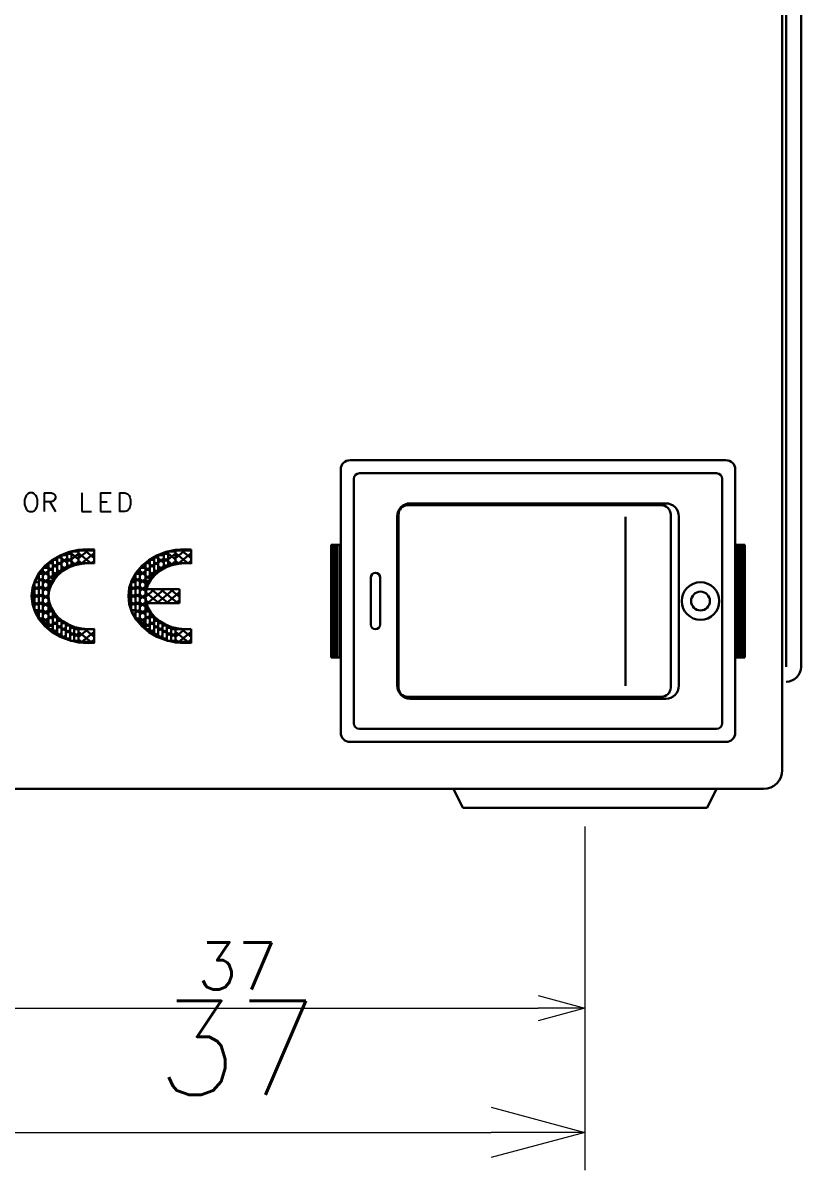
# Model space of a CAD drawing. Header units: inches. Extents: x 15 to 427, y 4 to 223.
# Drawn here: x 55.7 to 97.2, y 12.9 to 74 of the extents above; entities that cross this region are included whole.
import ezdxf

# ---------------------------------------------------------------- set-up
doc = ezdxf.new("R2010")
doc.units = ezdxf.units.IN
doc.header["$MEASUREMENT"] = 0
doc.layers.get('0').update_dxf_attribs({"lineweight": 30})
doc.layers.get('Defpoints').update_dxf_attribs({"lineweight": 9})
for name, color, linetype, lineweight in [('2KD_寸法１', 7, 'Continuous', 15), ('2KD_寸法１ @ 1', 7, 'Continuous', 15), ('2KD_寸法１ @ 2', 7, 'Continuous', 15)]:
    doc.layers.add(name, color=color, linetype=linetype, lineweight=lineweight)
doc.styles.get("Standard").update_dxf_attribs({"font": 'txt', "bigfont": 'extfont2.shx'})
doc.dimstyles.new('KD-STD', dxfattribs={"dimscale": 0, "dimtxt": 2.5, "dimasz": 2.5, "dimexe": 1, "dimexo": 1, "dimgap": 1, "dimtad": 1, "dimdsep": 46, "dimtxsty": 'Standard', "dimblk": 'OPEN30', "dimcen": 0, "dimadec": 0, "dimazin": 0, "dimtfac": 1, "dimtmove": 0, "dimatfit": 3, "dimldrblk": 'OPEN30', "dimfxl": 1, "dimtolj": 1, "dimtzin": 0, "dimlwd": 15, "dimlwe": 15, "dimarcsym": 0})

# ---------------------------------------------------------------- blocks, each defined once
blk = doc.blocks.new('_Open30')
at = {"lineweight": -2}
for p, q in [((-1, 0.268), (0, 0)), ((0, 0), (-1, -0.268)), ((0, 0), (-1, 0))]:
    blk.add_line(p, q, dxfattribs=at)
blk = doc.blocks.new('*D108')
at = {"layer": '2KD_寸法１', "color": 0, "lineweight": 15}
for p, q in [((48.66, 31.22), (48.66, 20.549)), ((85.66, 31.22), (85.66, 20.549)), ((51.16, 21.549), (83.16, 21.549))]:
    blk.add_line(p, q, dxfattribs=at)
at = {"layer": 'Defpoints', "color": 0}
for p in [(48.66, 32.22), (85.66, 32.22), (85.66, 21.549)]:
    blk.add_point(p, dxfattribs=at)
at = {"layer": '2KD_寸法１', "color": 0, "lineweight": 15, "xscale": 2.5, "yscale": 2.5, "zscale": 2.5, "rotation": 180}
blk.add_blockref('_Open30', (48.66, 21.549), dxfattribs=at)
at = {"layer": '2KD_寸法１', "color": 0, "lineweight": 15, "xscale": 2.5, "yscale": 2.5, "zscale": 2.5}
blk.add_blockref('_Open30', (85.66, 21.549), dxfattribs=at)
at = {"layer": '2KD_寸法１', "color": 0, "insert": (67.16, 23.799), "char_height": 2.5, "attachment_point": 5}
blk.add_mtext('\\A1;37', dxfattribs=at)
blk = doc.blocks.new('*D109')
at = {"layer": '2KD_寸法１', "color": 0, "lineweight": 15}
for p, q in [((48.66, 30.22), (48.66, 12.931)), ((85.66, 30.22), (85.66, 12.931)), ((53.66, 14.931), (80.66, 14.931))]:
    blk.add_line(p, q, dxfattribs=at)
at = {"layer": 'Defpoints', "color": 0}
for p in [(48.66, 32.22), (85.66, 32.22), (85.66, 14.931)]:
    blk.add_point(p, dxfattribs=at)
at = {"layer": '2KD_寸法１', "color": 0, "lineweight": 15, "xscale": 5, "yscale": 5, "zscale": 5, "rotation": 180}
blk.add_blockref('_Open30', (48.66, 14.931), dxfattribs=at)
at = {"layer": '2KD_寸法１', "color": 0, "lineweight": 15, "xscale": 5, "yscale": 5, "zscale": 5}
blk.add_blockref('_Open30', (85.66, 14.931), dxfattribs=at)
at = {"layer": '2KD_寸法１', "color": 0, "insert": (67.16, 19.431), "char_height": 5, "attachment_point": 5}
blk.add_mtext('\\A1;37', dxfattribs=at)
blk = doc.blocks.new('A$C72D67822')
for p, q in [((29, -1), (29, -99)), ((29.2, -0.8), (29.2, -93.5)), ((30, -1), (30, -93.5)), ((5.5, -97), (5.5, -83)), ((6, -82.5), (26, -82.5)), ((26.5, -83), (26.5, -97)), ((6.2, -96.5), (6.2, -83.5)), ((6.5, -83.2), (25.5, -83.2)), ((25.8, -83.5), (25.8, -96.5)), ((9.2, -84.8), (22.8, -84.8)), ((8.574, -94.6), (8.574, -85.4)), ((9.074, -84.9), (22.563, -84.9)), ((23.063, -85.4), (23.063, -94.6)), ((8.5, -94.5), (8.5, -85.5)), ((20.653, -94.521), (20.653, -85.521)), ((23.5, -85.5), (23.5, -94.5)), ((-8.528, -87.301), (-8.452, -87.301)), ((-8.528, -87.326), (-8.528, -87.301)), ((-8.528, -87.301), (-8.528, -87.301)), ((-8.452, -87.276), (-8.225, -87.276)), ((-8.452, -87.301), (-8.452, -87.276)), ((-8.452, -87.276), (-8.452, -87.276)), ((-8.452, -87.301), (-8.452, -87.326)), ((-8.452, -87.301), (-8.452, -87.301)), ((-8.452, -87.301), (-7.619, -87.301)), ((-8.452, -87.989), (-8.452, -87.301)), ((-8.452, -87.301), (-8.452, -87.301)), ((-7.947, -87.301), (-8.452, -87.718)), ((-8.225, -87.301), (-8.452, -87.301)), ((-8.225, -87.264), (-7.619, -87.264)), ((-8.225, -87.301), (-8.225, -87.264)), ((-8.225, -87.264), (-8.225, -87.264)), ((-8.225, -87.276), (-8.225, -87.301)), ((-8.225, -87.276), (-8.225, -87.276)), ((-7.619, -87.301), (-8.225, -87.301)), ((-8.149, -87.251), (-7.619, -87.251)), ((-8.149, -87.264), (-8.149, -87.251)), ((-8.149, -87.251), (-8.149, -87.251)), ((-7.619, -87.264), (-8.149, -87.264)), ((-8.124, -87.251), (-8.109, -87.264)), ((-8.124, -87.264), (-8.079, -87.301)), ((-8.124, -87.301), (-7.619, -87.718)), ((-7.72, -87.264), (-7.765, -87.301)), ((-7.644, -87.251), (-7.659, -87.264)), ((-7.619, -87.251), (-7.619, -88.001)), ((-7.619, -87.251), (-7.619, -87.264)), ((-7.619, -87.251), (-7.619, -87.251)), ((-7.619, -87.264), (-7.619, -87.301)), ((-7.619, -87.264), (-7.619, -87.264)), ((-7.619, -87.301), (-7.619, -87.989)), ((-7.619, -87.301), (-7.619, -87.301)), ((-3.376, -87.301), (-3.3, -87.301)), ((-3.376, -87.364), (-3.376, -87.301)), ((-3.376, -87.301), (-3.376, -87.301)), ((-3.3, -87.301), (-2.466, -87.301)), ((-3.3, -87.989), (-3.3, -87.301)), ((-3.3, -87.301), (-3.3, -87.301)), ((-2.795, -87.301), (-3.3, -87.718)), ((-3.3, -87.301), (-3.3, -87.364)), ((-3.3, -87.301), (-3.3, -87.301)), ((-2.972, -87.301), (-2.466, -87.718)), ((-2.466, -87.264), (-2.466, -88.014)), ((-2.466, -87.301), (-2.466, -87.989)), ((-2.466, -87.301), (-2.466, -87.301)), ((5, -87), (5.5, -87)), ((5, -93), (5, -87)), ((5.036, -93), (5.036, -87)), ((5.082, -87), (5.082, -93)), ((5.146, -93), (5.146, -87)), ((5.23, -87), (5.23, -93)), ((5.335, -93), (5.335, -87)), ((5.462, -87), (5.462, -93)), ((26.5, -87), (27, -87)), ((26.538, -93), (26.538, -87)), ((26.665, -87), (26.665, -93)), ((26.77, -93), (26.77, -87)), ((26.854, -87), (26.854, -93)), ((26.918, -93), (26.918, -87)), ((26.964, -87), (26.964, -93)), ((27, -87), (27, -93)), ((-9.968, -87.926), (-9.816, -87.926)), ((-9.968, -87.989), (-9.968, -87.926)), ((-9.968, -87.926), (-9.968, -87.926)), ((-9.892, -87.864), (-9.816, -87.864)), ((-9.892, -87.926), (-9.892, -87.864)), ((-9.892, -87.864), (-9.892, -87.864)), ((-9.816, -87.926), (-9.892, -87.926)), ((-9.816, -87.801), (-9.589, -87.801)), ((-9.816, -88.614), (-9.816, -87.801)), ((-9.816, -87.801), (-9.816, -87.801)), ((-9.816, -87.864), (-9.816, -87.926)), ((-9.816, -87.864), (-9.816, -87.864)), ((-9.816, -87.926), (-9.816, -87.989)), ((-9.816, -87.926), (-9.816, -87.926)), ((-9.74, -87.739), (-9.589, -87.739)), ((-9.74, -87.801), (-9.74, -87.739)), ((-9.74, -87.739), (-9.74, -87.739)), ((-9.589, -87.801), (-9.74, -87.801)), ((-9.589, -87.676), (-9.362, -87.676)), ((-9.589, -88.426), (-9.589, -87.676)), ((-9.589, -87.676), (-9.589, -87.676)), ((-9.589, -87.739), (-9.589, -87.801)), ((-9.589, -87.739), (-9.589, -87.739)), ((-9.589, -87.801), (-9.589, -88.614)), ((-9.589, -87.801), (-9.589, -87.801)), ((-9.589, -87.905), (-9.362, -88.093)), ((-9.362, -87.905), (-9.589, -88.093)), ((-9.513, -87.614), (-9.362, -87.614)), ((-9.513, -87.676), (-9.513, -87.614)), ((-9.513, -87.614), (-9.513, -87.614)), ((-9.362, -87.676), (-9.513, -87.676)), ((-9.362, -87.551), (-9.058, -87.551)), ((-9.362, -88.239), (-9.362, -87.551)), ((-9.362, -87.551), (-9.362, -87.551)), ((-9.362, -87.614), (-9.362, -87.676)), ((-9.362, -87.614), (-9.362, -87.614)), ((-9.362, -87.676), (-9.362, -88.426)), ((-9.362, -87.676), (-9.362, -87.676)), ((-9.362, -87.718), (-9.058, -87.968)), ((-9.058, -87.718), (-9.362, -87.968)), ((-9.21, -87.489), (-9.058, -87.489)), ((-9.21, -87.551), (-9.21, -87.489)), ((-9.21, -87.489), (-9.21, -87.489)), ((-9.058, -87.551), (-9.21, -87.551)), ((-9.058, -87.489), (-8.831, -87.489)), ((-9.058, -88.114), (-9.058, -87.489)), ((-9.058, -87.489), (-9.058, -87.489)), ((-9.058, -87.489), (-9.058, -87.551)), ((-9.058, -87.489), (-9.058, -87.489)), ((-9.058, -87.551), (-9.058, -88.239)), ((-9.058, -87.551), (-9.058, -87.551)), ((-9.058, -87.718), (-8.831, -87.905)), ((-8.831, -87.718), (-9.058, -87.905)), ((-8.983, -87.426), (-8.831, -87.426)), ((-8.983, -87.489), (-8.983, -87.426)), ((-8.983, -87.426), (-8.983, -87.426)), ((-8.831, -87.489), (-8.983, -87.489)), ((-8.831, -87.364), (-8.452, -87.364)), ((-8.831, -88.051), (-8.831, -87.364)), ((-8.831, -87.364), (-8.831, -87.364)), ((-8.831, -87.426), (-8.831, -87.489)), ((-8.831, -87.426), (-8.831, -87.426)), ((-8.831, -87.468), (-8.452, -87.78)), ((-8.452, -87.468), (-8.831, -87.78)), ((-8.831, -87.489), (-8.831, -88.114)), ((-8.831, -87.489), (-8.831, -87.489)), ((-8.831, -87.884), (-8.629, -88.051)), ((-8.755, -87.339), (-8.68, -87.339)), ((-8.755, -87.364), (-8.755, -87.339)), ((-8.755, -87.339), (-8.755, -87.339)), ((-8.68, -87.364), (-8.755, -87.364)), ((-8.68, -87.326), (-8.452, -87.326)), ((-8.68, -87.364), (-8.68, -87.326)), ((-8.68, -87.326), (-8.68, -87.326)), ((-8.68, -87.339), (-8.68, -87.364)), ((-8.68, -87.339), (-8.68, -87.339)), ((-8.452, -87.364), (-8.68, -87.364)), ((-8.452, -87.884), (-8.654, -88.051)), ((-8.452, -87.326), (-8.528, -87.326)), ((-8.452, -87.326), (-8.452, -87.364)), ((-8.452, -87.326), (-8.452, -87.326)), ((-8.452, -87.364), (-8.452, -88.051)), ((-8.452, -87.364), (-8.452, -87.364)), ((-8.452, -87.447), (-7.796, -87.989)), ((-8.452, -87.864), (-8.301, -87.989)), ((-7.619, -87.447), (-8.276, -87.989)), ((-7.619, -87.864), (-7.77, -87.989)), ((-4.815, -87.926), (-4.664, -87.926)), ((-4.815, -87.989), (-4.815, -87.926)), ((-4.815, -87.926), (-4.815, -87.926)), ((-4.74, -87.864), (-4.664, -87.864)), ((-4.74, -87.926), (-4.74, -87.864)), ((-4.74, -87.864), (-4.74, -87.864)), ((-4.664, -87.926), (-4.74, -87.926)), ((-4.664, -87.801), (-4.437, -87.801)), ((-4.664, -88.614), (-4.664, -87.801)), ((-4.664, -87.801), (-4.664, -87.801)), ((-4.664, -87.864), (-4.664, -87.926)), ((-4.664, -87.864), (-4.664, -87.864)), ((-4.664, -87.926), (-4.664, -87.989)), ((-4.664, -87.926), (-4.664, -87.926)), ((-4.588, -87.739), (-4.437, -87.739)), ((-4.588, -87.801), (-4.588, -87.739)), ((-4.588, -87.739), (-4.588, -87.739)), ((-4.437, -87.801), (-4.588, -87.801)), ((-4.437, -87.676), (-4.209, -87.676)), ((-4.437, -88.426), (-4.437, -87.676)), ((-4.437, -87.676), (-4.437, -87.676)), ((-4.437, -87.739), (-4.437, -87.801)), ((-4.437, -87.739), (-4.437, -87.739)), ((-4.437, -87.801), (-4.437, -88.614)), ((-4.437, -87.801), (-4.437, -87.801)), ((-4.437, -87.905), (-4.209, -88.093)), ((-4.209, -87.905), (-4.437, -88.093)), ((-4.361, -87.614), (-4.209, -87.614)), ((-4.361, -87.676), (-4.361, -87.614)), ((-4.361, -87.614), (-4.361, -87.614)), ((-4.209, -87.676), (-4.361, -87.676)), ((-4.209, -87.551), (-3.906, -87.551)), ((-4.209, -88.239), (-4.209, -87.551)), ((-4.209, -87.551), (-4.209, -87.551)), ((-4.209, -87.614), (-4.209, -87.676)), ((-4.209, -87.614), (-4.209, -87.614)), ((-4.209, -87.676), (-4.209, -88.426)), ((-4.209, -87.676), (-4.209, -87.676)), ((-4.209, -87.718), (-3.906, -87.968)), ((-3.906, -87.718), (-4.209, -87.968)), ((-4.058, -87.489), (-3.906, -87.489)), ((-4.058, -87.551), (-4.058, -87.489)), ((-4.058, -87.489), (-4.058, -87.489)), ((-3.906, -87.551), (-4.058, -87.551)), ((-3.906, -87.489), (-3.906, -87.551)), ((-3.906, -87.489), (-3.906, -87.489)), ((-3.906, -87.489), (-3.679, -87.489)), ((-3.906, -88.114), (-3.906, -87.489)), ((-3.906, -87.489), (-3.906, -87.489)), ((-3.906, -87.551), (-3.906, -88.239)), ((-3.906, -87.551), (-3.906, -87.551)), ((-3.906, -87.718), (-3.679, -87.905)), ((-3.679, -87.718), (-3.906, -87.905)), ((-3.83, -87.426), (-3.679, -87.426)), ((-3.83, -87.489), (-3.83, -87.426)), ((-3.83, -87.426), (-3.83, -87.426)), ((-3.679, -87.489), (-3.83, -87.489)), ((-3.679, -87.364), (-3.3, -87.364)), ((-3.679, -88.051), (-3.679, -87.364)), ((-3.679, -87.364), (-3.679, -87.364)), ((-3.679, -87.426), (-3.679, -87.489)), ((-3.679, -87.426), (-3.679, -87.426)), ((-3.679, -87.468), (-3.3, -87.78)), ((-3.3, -87.468), (-3.679, -87.78)), ((-3.679, -87.489), (-3.679, -88.114)), ((-3.679, -87.489), (-3.679, -87.489)), ((-3.679, -87.884), (-3.477, -88.051)), ((-3.3, -87.884), (-3.502, -88.051)), ((-3.3, -87.364), (-3.376, -87.364)), ((-3.3, -87.364), (-3.3, -88.051)), ((-3.3, -87.364), (-3.3, -87.364)), ((-3.3, -87.447), (-2.643, -87.989)), ((-3.3, -87.864), (-3.148, -87.989)), ((-2.466, -87.447), (-3.123, -87.989)), ((-2.466, -87.864), (-2.618, -87.989)), ((-10.498, -88.426), (-10.347, -88.426)), ((-10.498, -88.551), (-10.498, -88.426)), ((-10.498, -88.426), (-10.498, -88.426)), ((-10.422, -88.364), (-10.347, -88.364)), ((-10.422, -88.426), (-10.422, -88.364)), ((-10.422, -88.364), (-10.422, -88.364)), ((-10.347, -88.426), (-10.422, -88.426)), ((-10.347, -88.226), (-10.044, -88.226)), ((-10.347, -91.176), (-10.347, -88.226)), ((-10.347, -88.226), (-10.347, -88.226)), ((-10.347, -88.364), (-10.347, -88.426)), ((-10.347, -88.364), (-10.347, -88.364)), ((-10.347, -88.393), (-10.044, -88.643)), ((-10.044, -88.393), (-10.347, -88.643)), ((-10.347, -88.426), (-10.347, -88.551)), ((-10.347, -88.426), (-10.347, -88.426)), ((-10.271, -88.176), (-10.044, -88.176)), ((-10.271, -88.239), (-10.271, -88.176)), ((-10.271, -88.176), (-10.271, -88.176)), ((-10.044, -88.239), (-10.271, -88.239)), ((-10.195, -88.114), (-10.044, -88.114)), ((-10.195, -88.176), (-10.195, -88.114)), ((-10.195, -88.114), (-10.195, -88.114)), ((-10.044, -88.176), (-10.195, -88.176)), ((-10.119, -88.051), (-10.044, -88.051)), ((-10.119, -88.114), (-10.119, -88.051)), ((-10.119, -88.051), (-10.119, -88.051)), ((-10.044, -88.114), (-10.119, -88.114)), ((-10.044, -87.989), (-9.816, -87.989)), ((-10.044, -88.926), (-10.044, -87.989)), ((-10.044, -87.989), (-10.044, -87.989)), ((-10.044, -88.051), (-10.044, -88.114)), ((-10.044, -88.051), (-10.044, -88.051)), ((-10.044, -88.114), (-10.044, -88.176)), ((-10.044, -88.114), (-10.044, -88.114)), ((-10.044, -88.176), (-10.044, -88.239)), ((-10.044, -88.176), (-10.044, -88.176)), ((-10.044, -88.218), (-9.816, -88.405)), ((-9.816, -88.218), (-10.044, -88.405)), ((-10.044, -88.226), (-10.044, -91.176)), ((-10.044, -88.226), (-10.044, -88.226)), ((-9.816, -87.989), (-9.968, -87.989)), ((-9.816, -87.989), (-9.816, -88.926)), ((-9.816, -87.989), (-9.816, -87.989)), ((-9.816, -88.03), (-9.589, -88.218)), ((-9.589, -88.03), (-9.816, -88.218)), ((-9.816, -88.447), (-9.614, -88.614)), ((-9.589, -88.447), (-9.791, -88.614)), ((-9.589, -88.322), (-9.463, -88.426)), ((-9.362, -88.426), (-9.589, -88.426)), ((-9.589, -88.426), (-9.437, -88.426)), ((-9.589, -88.489), (-9.589, -88.426)), ((-9.589, -88.426), (-9.589, -88.426)), ((-9.437, -88.489), (-9.589, -88.489)), ((-9.589, -88.489), (-9.513, -88.489)), ((-9.589, -88.551), (-9.589, -88.489)), ((-9.589, -88.489), (-9.589, -88.489)), ((-9.513, -88.489), (-9.513, -88.551)), ((-9.513, -88.489), (-9.513, -88.489)), ((-9.362, -88.322), (-9.488, -88.426)), ((-9.437, -88.426), (-9.437, -88.489)), ((-9.437, -88.426), (-9.437, -88.426)), ((-9.362, -88.134), (-9.235, -88.239)), ((-9.058, -88.239), (-9.362, -88.239)), ((-9.362, -88.239), (-9.134, -88.239)), ((-9.362, -88.301), (-9.362, -88.239)), ((-9.362, -88.239), (-9.362, -88.239)), ((-9.134, -88.301), (-9.362, -88.301)), ((-9.362, -88.301), (-9.286, -88.301)), ((-9.362, -88.364), (-9.362, -88.301)), ((-9.362, -88.301), (-9.362, -88.301)), ((-9.286, -88.364), (-9.362, -88.364)), ((-9.286, -88.301), (-9.286, -88.364)), ((-9.286, -88.301), (-9.286, -88.301)), ((-9.058, -88.134), (-9.185, -88.239)), ((-9.134, -88.239), (-9.134, -88.301)), ((-9.134, -88.239), (-9.134, -88.239)), ((-8.831, -88.114), (-9.058, -88.114)), ((-9.058, -88.114), (-8.907, -88.114)), ((-9.058, -88.176), (-9.058, -88.114)), ((-9.058, -88.114), (-9.058, -88.114)), ((-8.907, -88.176), (-9.058, -88.176)), ((-8.907, -88.114), (-8.907, -88.176)), ((-8.907, -88.114), (-8.907, -88.114)), ((-8.452, -88.051), (-8.831, -88.051)), ((-8.831, -88.051), (-8.755, -88.051)), ((-8.831, -88.114), (-8.831, -88.051)), ((-8.831, -88.051), (-8.831, -88.051)), ((-8.755, -88.114), (-8.831, -88.114)), ((-8.755, -88.051), (-8.755, -88.114)), ((-8.755, -88.051), (-8.755, -88.051)), ((-7.619, -87.989), (-8.452, -87.989)), ((-5.346, -88.426), (-5.194, -88.426)), ((-5.346, -88.551), (-5.346, -88.426)), ((-5.346, -88.426), (-5.346, -88.426)), ((-5.27, -88.364), (-5.194, -88.364)), ((-5.27, -88.426), (-5.27, -88.364)), ((-5.27, -88.364), (-5.27, -88.364)), ((-5.194, -88.426), (-5.27, -88.426)), ((-5.194, -88.226), (-4.891, -88.226)), ((-5.194, -91.176), (-5.194, -88.226)), ((-5.194, -88.226), (-5.194, -88.226)), ((-5.194, -88.364), (-5.194, -88.426)), ((-5.194, -88.364), (-5.194, -88.364)), ((-5.194, -88.393), (-4.891, -88.643)), ((-4.891, -88.393), (-5.194, -88.643)), ((-5.194, -88.426), (-5.194, -88.551)), ((-5.194, -88.426), (-5.194, -88.426)), ((-5.118, -88.176), (-4.891, -88.176)), ((-5.118, -88.239), (-5.118, -88.176)), ((-5.118, -88.176), (-5.118, -88.176)), ((-4.891, -88.239), (-5.118, -88.239)), ((-5.043, -88.114), (-4.891, -88.114)), ((-5.043, -88.176), (-5.043, -88.114)), ((-5.043, -88.114), (-5.043, -88.114)), ((-4.891, -88.176), (-5.043, -88.176)), ((-4.967, -88.051), (-4.891, -88.051)), ((-4.967, -88.114), (-4.967, -88.051)), ((-4.967, -88.051), (-4.967, -88.051)), ((-4.891, -88.114), (-4.967, -88.114)), ((-4.891, -87.989), (-4.664, -87.989)), ((-4.891, -88.926), (-4.891, -87.989)), ((-4.891, -87.989), (-4.891, -87.989)), ((-4.891, -88.051), (-4.891, -88.114)), ((-4.891, -88.051), (-4.891, -88.051)), ((-4.891, -88.114), (-4.891, -88.176)), ((-4.891, -88.114), (-4.891, -88.114)), ((-4.891, -88.176), (-4.891, -88.239)), ((-4.891, -88.176), (-4.891, -88.176)), ((-4.891, -88.218), (-4.664, -88.405)), ((-4.664, -88.218), (-4.891, -88.405)), ((-4.891, -88.226), (-4.891, -91.176)), ((-4.891, -88.226), (-4.891, -88.226)), ((-4.664, -87.989), (-4.815, -87.989)), ((-4.664, -87.989), (-4.664, -88.926)), ((-4.664, -87.989), (-4.664, -87.989)), ((-4.664, -88.03), (-4.437, -88.218)), ((-4.437, -88.03), (-4.664, -88.218)), ((-4.664, -88.447), (-4.462, -88.614)), ((-4.437, -88.447), (-4.639, -88.614)), ((-4.437, -88.322), (-4.31, -88.426)), ((-4.209, -88.426), (-4.437, -88.426)), ((-4.437, -88.426), (-4.285, -88.426)), ((-4.437, -88.489), (-4.437, -88.426)), ((-4.437, -88.426), (-4.437, -88.426)), ((-4.285, -88.489), (-4.437, -88.489)), ((-4.437, -88.489), (-4.361, -88.489)), ((-4.437, -88.551), (-4.437, -88.489)), ((-4.437, -88.489), (-4.437, -88.489)), ((-4.361, -88.489), (-4.361, -88.551)), ((-4.361, -88.489), (-4.361, -88.489)), ((-4.209, -88.322), (-4.335, -88.426)), ((-4.285, -88.426), (-4.285, -88.489)), ((-4.285, -88.426), (-4.285, -88.426)), ((-4.209, -88.134), (-4.083, -88.239)), ((-3.906, -88.239), (-4.209, -88.239)), ((-4.209, -88.239), (-3.982, -88.239)), ((-4.209, -88.301), (-4.209, -88.239)), ((-4.209, -88.239), (-4.209, -88.239)), ((-3.982, -88.301), (-4.209, -88.301)), ((-4.209, -88.301), (-4.058, -88.301)), ((-4.209, -88.364), (-4.209, -88.301)), ((-4.209, -88.301), (-4.209, -88.301)), ((-4.058, -88.364), (-4.209, -88.364)), ((-4.058, -88.301), (-4.058, -88.364)), ((-4.058, -88.301), (-4.058, -88.301)), ((-3.906, -88.134), (-4.032, -88.239)), ((-3.982, -88.239), (-3.982, -88.301)), ((-3.982, -88.239), (-3.982, -88.239)), ((-3.906, -88.114), (-3.755, -88.114)), ((-3.906, -88.176), (-3.906, -88.114)), ((-3.906, -88.114), (-3.906, -88.114)), ((-3.679, -88.114), (-3.906, -88.114)), ((-3.755, -88.176), (-3.906, -88.176)), ((-3.755, -88.114), (-3.755, -88.176)), ((-3.755, -88.114), (-3.755, -88.114)), ((-3.3, -88.051), (-3.679, -88.051)), ((-3.679, -88.051), (-3.603, -88.051)), ((-3.679, -88.114), (-3.679, -88.051)), ((-3.679, -88.051), (-3.679, -88.051)), ((-3.603, -88.114), (-3.679, -88.114)), ((-3.603, -88.051), (-3.603, -88.114)), ((-3.603, -88.051), (-3.603, -88.051)), ((-2.466, -87.989), (-3.3, -87.989)), ((-10.801, -88.989), (-10.574, -88.989)), ((-10.801, -90.489), (-10.801, -88.989)), ((-10.801, -88.989), (-10.801, -88.989)), ((-10.725, -88.801), (-10.574, -88.801)), ((-10.725, -88.989), (-10.725, -88.801)), ((-10.725, -88.801), (-10.725, -88.801)), ((-10.574, -88.989), (-10.725, -88.989)), ((-10.65, -88.676), (-10.574, -88.676)), ((-10.65, -88.801), (-10.65, -88.676)), ((-10.65, -88.676), (-10.65, -88.676)), ((-10.574, -88.801), (-10.65, -88.801)), ((-10.574, -88.551), (-10.347, -88.551)), ((-10.574, -90.926), (-10.574, -88.551)), ((-10.574, -88.551), (-10.574, -88.551)), ((-10.574, -88.676), (-10.574, -88.801)), ((-10.574, -88.676), (-10.574, -88.676)), ((-10.574, -88.78), (-10.347, -88.968)), ((-10.347, -88.78), (-10.574, -88.968)), ((-10.574, -88.801), (-10.574, -88.989)), ((-10.574, -88.801), (-10.574, -88.801)), ((-10.574, -88.989), (-10.574, -90.489)), ((-10.574, -88.989), (-10.574, -88.989)), ((-10.347, -88.551), (-10.498, -88.551)), ((-10.347, -88.551), (-10.347, -90.926)), ((-10.347, -88.551), (-10.347, -88.551)), ((-10.347, -88.809), (-10.044, -89.059)), ((-10.044, -88.809), (-10.347, -89.059)), ((-10.044, -88.634), (-9.816, -88.822)), ((-9.816, -88.634), (-10.044, -88.822)), ((-9.816, -88.926), (-10.044, -88.926)), ((-10.044, -88.926), (-9.892, -88.926)), ((-10.044, -89.051), (-10.044, -88.926)), ((-10.044, -88.926), (-10.044, -88.926)), ((-10.044, -89.051), (-9.968, -89.051)), ((-10.044, -89.239), (-10.044, -89.051)), ((-10.044, -89.051), (-10.044, -89.051)), ((-9.892, -89.051), (-10.044, -89.051)), ((-9.968, -89.051), (-9.968, -89.239)), ((-9.968, -89.051), (-9.968, -89.051)), ((-9.892, -88.926), (-9.892, -89.051)), ((-9.892, -88.926), (-9.892, -88.926)), ((-9.589, -88.614), (-9.816, -88.614)), ((-9.816, -88.614), (-9.665, -88.614)), ((-9.816, -88.739), (-9.816, -88.614)), ((-9.816, -88.614), (-9.816, -88.614)), ((-9.665, -88.739), (-9.816, -88.739)), ((-9.816, -88.739), (-9.74, -88.739)), ((-9.816, -88.801), (-9.816, -88.739)), ((-9.816, -88.739), (-9.816, -88.739)), ((-9.74, -88.801), (-9.816, -88.801)), ((-9.74, -88.739), (-9.74, -88.801)), ((-9.74, -88.739), (-9.74, -88.739)), ((-9.665, -88.614), (-9.665, -88.739)), ((-9.665, -88.614), (-9.665, -88.614)), ((-9.513, -88.551), (-9.589, -88.551)), ((-5.649, -88.989), (-5.422, -88.989)), ((-5.649, -90.489), (-5.649, -88.989)), ((-5.649, -88.989), (-5.649, -88.989)), ((-5.573, -88.864), (-5.422, -88.864)), ((-5.573, -88.989), (-5.573, -88.864)), ((-5.573, -88.864), (-5.573, -88.864)), ((-5.422, -88.989), (-5.573, -88.989)), ((-5.497, -88.676), (-5.422, -88.676)), ((-5.497, -88.864), (-5.497, -88.676)), ((-5.497, -88.676), (-5.497, -88.676)), ((-5.422, -88.864), (-5.497, -88.864)), ((-5.422, -88.551), (-5.194, -88.551)), ((-5.422, -90.926), (-5.422, -88.551)), ((-5.422, -88.551), (-5.422, -88.551)), ((-5.422, -88.676), (-5.422, -88.864)), ((-5.422, -88.676), (-5.422, -88.676)), ((-5.422, -88.78), (-5.194, -88.968)), ((-5.194, -88.78), (-5.422, -88.968)), ((-5.422, -88.864), (-5.422, -88.989)), ((-5.422, -88.864), (-5.422, -88.864)), ((-5.422, -88.989), (-5.422, -90.489)), ((-5.422, -88.989), (-5.422, -88.989)), ((-5.194, -88.551), (-5.346, -88.551)), ((-5.194, -88.551), (-5.194, -90.926)), ((-5.194, -88.551), (-5.194, -88.551)), ((-5.194, -88.809), (-4.891, -89.059)), ((-4.891, -88.809), (-5.194, -89.059)), ((-4.891, -88.634), (-4.664, -88.822)), ((-4.664, -88.634), (-4.891, -88.822)), ((-4.664, -88.926), (-4.891, -88.926)), ((-4.891, -88.926), (-4.74, -88.926)), ((-4.891, -89.051), (-4.891, -88.926)), ((-4.891, -88.926), (-4.891, -88.926)), ((-4.74, -89.051), (-4.891, -89.051)), ((-4.891, -89.051), (-4.815, -89.051)), ((-4.891, -89.239), (-4.891, -89.051)), ((-4.891, -89.051), (-4.891, -89.051)), ((-4.815, -89.051), (-4.815, -89.239)), ((-4.815, -89.051), (-4.815, -89.051)), ((-4.74, -88.926), (-4.74, -89.051)), ((-4.74, -88.926), (-4.74, -88.926)), ((-4.437, -88.614), (-4.664, -88.614)), ((-4.664, -88.614), (-4.512, -88.614)), ((-4.664, -88.739), (-4.664, -88.614)), ((-4.664, -88.614), (-4.664, -88.614)), ((-4.512, -88.739), (-4.664, -88.739)), ((-4.664, -88.739), (-4.588, -88.739)), ((-4.664, -88.801), (-4.664, -88.739)), ((-4.664, -88.739), (-4.664, -88.739)), ((-4.588, -88.801), (-4.664, -88.801)), ((-4.588, -88.739), (-4.588, -88.801)), ((-4.588, -88.739), (-4.588, -88.739)), ((-4.512, -88.614), (-4.512, -88.739)), ((-4.512, -88.614), (-4.512, -88.614)), ((-4.361, -88.551), (-4.437, -88.551)), ((7.1, -91.25), (7.1, -88.75)), ((7.6, -88.75), (7.6, -91.25)), ((-10.877, -89.239), (-10.801, -89.239)), ((-10.877, -90.239), (-10.877, -89.239)), ((-10.877, -89.239), (-10.877, -89.239)), ((-10.877, -89.593), (-10.801, -89.655)), ((-10.801, -89.593), (-10.877, -89.655)), ((-10.801, -89.218), (-10.574, -89.405)), ((-10.574, -89.218), (-10.801, -89.405)), ((-10.801, -89.239), (-10.801, -90.239)), ((-10.801, -89.239), (-10.801, -89.239)), ((-10.801, -89.634), (-10.574, -89.822)), ((-10.574, -89.634), (-10.801, -89.822)), ((-10.574, -89.197), (-10.347, -89.384)), ((-10.347, -89.197), (-10.574, -89.384)), ((-10.574, -89.614), (-10.347, -89.801)), ((-10.347, -89.614), (-10.574, -89.801)), ((-10.347, -89.226), (-10.044, -89.476)), ((-10.044, -89.226), (-10.347, -89.476)), ((-10.347, -89.643), (-10.044, -89.893)), ((-10.044, -89.643), (-10.347, -89.893)), ((-9.968, -89.239), (-10.044, -89.239)), ((-5.725, -89.239), (-5.649, -89.239)), ((-5.725, -90.239), (-5.725, -89.239)), ((-5.725, -89.239), (-5.725, -89.239)), ((-5.725, -89.593), (-5.649, -89.655)), ((-5.649, -89.593), (-5.725, -89.655)), ((-5.649, -89.218), (-5.422, -89.405)), ((-5.422, -89.218), (-5.649, -89.405)), ((-5.649, -89.239), (-5.649, -90.239)), ((-5.649, -89.239), (-5.649, -89.239)), ((-5.649, -89.634), (-5.422, -89.822)), ((-5.422, -89.634), (-5.649, -89.822)), ((-5.422, -89.197), (-5.194, -89.384)), ((-5.194, -89.197), (-5.422, -89.384)), ((-5.422, -89.614), (-5.194, -89.801)), ((-5.194, -89.614), (-5.422, -89.801)), ((-5.194, -89.226), (-4.891, -89.476)), ((-4.891, -89.226), (-5.194, -89.476)), ((-5.194, -89.643), (-4.891, -89.893)), ((-4.891, -89.643), (-5.194, -89.893)), ((-4.815, -89.239), (-4.891, -89.239)), ((-4.891, -89.364), (-3.073, -89.364)), ((-4.891, -90.114), (-4.891, -89.364)), ((-4.891, -89.364), (-4.891, -89.364)), ((-4.386, -89.364), (-4.891, -89.78)), ((-4.891, -89.53), (-4.184, -90.114)), ((-3.073, -89.364), (-4.815, -89.364)), ((-3.881, -89.364), (-4.79, -90.114)), ((-4.588, -89.364), (-3.679, -90.114)), ((-3.376, -89.364), (-4.285, -90.114)), ((-4.083, -89.364), (-3.174, -90.114)), ((-3.073, -89.53), (-3.78, -90.114)), ((-3.578, -89.364), (-3.073, -89.78)), ((-3.073, -89.364), (-3.073, -90.114)), ((-3.073, -89.364), (-3.073, -89.364)), ((-3.073, -89.364), (-3.073, -90.114)), ((-10.877, -90.009), (-10.801, -90.072)), ((-10.801, -90.009), (-10.877, -90.072)), ((-10.801, -90.239), (-10.877, -90.239)), ((-10.801, -90.051), (-10.574, -90.239)), ((-10.574, -90.051), (-10.801, -90.239)), ((-10.574, -90.03), (-10.347, -90.218)), ((-10.347, -90.03), (-10.574, -90.218)), ((-10.347, -90.059), (-10.044, -90.309)), ((-10.044, -90.059), (-10.347, -90.309)), ((-10.044, -90.176), (-9.968, -90.176)), ((-10.044, -90.426), (-10.044, -90.176)), ((-10.044, -90.176), (-10.044, -90.176)), ((-9.968, -90.176), (-9.968, -90.426)), ((-9.968, -90.176), (-9.968, -90.176)), ((-5.725, -90.009), (-5.649, -90.072)), ((-5.649, -90.009), (-5.725, -90.072)), ((-5.649, -90.239), (-5.725, -90.239)), ((-5.649, -90.051), (-5.422, -90.239)), ((-5.422, -90.051), (-5.649, -90.239)), ((-5.422, -90.03), (-5.194, -90.218)), ((-5.194, -90.03), (-5.422, -90.218)), ((-5.194, -90.059), (-4.891, -90.309)), ((-4.891, -90.059), (-5.194, -90.309)), ((-4.891, -89.947), (-4.689, -90.114)), ((-3.073, -90.114), (-4.891, -90.114)), ((-4.891, -90.239), (-4.815, -90.239)), ((-4.891, -90.426), (-4.891, -90.239)), ((-4.891, -90.239), (-4.891, -90.239)), ((-3.073, -90.114), (-4.815, -90.114)), ((-4.815, -90.239), (-4.815, -90.426)), ((-4.815, -90.239), (-4.815, -90.239)), ((-3.073, -89.947), (-3.275, -90.114)), ((-10.801, -90.468), (-10.776, -90.489)), ((-10.574, -90.489), (-10.801, -90.489)), ((-10.725, -90.489), (-10.574, -90.489)), ((-10.725, -90.614), (-10.725, -90.489)), ((-10.725, -90.489), (-10.725, -90.489)), ((-10.574, -90.614), (-10.725, -90.614)), ((-10.725, -90.614), (-10.65, -90.614)), ((-10.725, -90.676), (-10.725, -90.614)), ((-10.725, -90.614), (-10.725, -90.614)), ((-10.65, -90.676), (-10.725, -90.676)), ((-10.65, -90.614), (-10.574, -90.614)), ((-10.65, -90.801), (-10.65, -90.614)), ((-10.65, -90.614), (-10.65, -90.614)), ((-10.65, -90.614), (-10.65, -90.676)), ((-10.65, -90.614), (-10.65, -90.614)), ((-10.574, -90.801), (-10.65, -90.801)), ((-10.574, -90.468), (-10.599, -90.489)), ((-10.574, -90.447), (-10.347, -90.634)), ((-10.347, -90.447), (-10.574, -90.634)), ((-10.574, -90.489), (-10.574, -90.614)), ((-10.574, -90.489), (-10.574, -90.489)), ((-10.574, -90.614), (-10.574, -90.801)), ((-10.574, -90.614), (-10.574, -90.614)), ((-10.574, -90.864), (-10.498, -90.926)), ((-10.347, -90.926), (-10.574, -90.926)), ((-10.498, -90.926), (-10.347, -90.926)), ((-10.498, -91.051), (-10.498, -90.926)), ((-10.498, -90.926), (-10.498, -90.926)), ((-10.347, -90.864), (-10.422, -90.926)), ((-10.347, -90.476), (-10.044, -90.726)), ((-10.044, -90.476), (-10.347, -90.726)), ((-10.347, -90.893), (-10.044, -91.143)), ((-10.044, -90.893), (-10.347, -91.143)), ((-10.347, -90.926), (-10.347, -91.051)), ((-10.347, -90.926), (-10.347, -90.926)), ((-10.044, -90.426), (-9.892, -90.426)), ((-10.044, -90.551), (-10.044, -90.426)), ((-10.044, -90.426), (-10.044, -90.426)), ((-9.968, -90.426), (-10.044, -90.426)), ((-10.044, -90.551), (-9.816, -90.551)), ((-10.044, -91.489), (-10.044, -90.551)), ((-10.044, -90.551), (-10.044, -90.551)), ((-9.892, -90.551), (-10.044, -90.551)), ((-10.044, -90.78), (-9.816, -90.968)), ((-9.816, -90.78), (-10.044, -90.968)), ((-9.892, -90.426), (-9.892, -90.551)), ((-9.892, -90.426), (-9.892, -90.426)), ((-9.816, -90.551), (-9.816, -91.489)), ((-9.816, -90.551), (-9.816, -90.551)), ((-9.816, -90.676), (-9.74, -90.676)), ((-9.816, -90.739), (-9.816, -90.676)), ((-9.816, -90.676), (-9.816, -90.676)), ((-9.816, -90.739), (-9.665, -90.739)), ((-9.816, -90.864), (-9.816, -90.739)), ((-9.816, -90.739), (-9.816, -90.739)), ((-9.74, -90.739), (-9.816, -90.739)), ((-9.665, -90.864), (-9.816, -90.864)), ((-9.816, -90.864), (-9.589, -90.864)), ((-9.816, -91.676), (-9.816, -90.864)), ((-9.816, -90.864), (-9.816, -90.864)), ((-9.74, -90.676), (-9.74, -90.739)), ((-9.74, -90.676), (-9.74, -90.676)), ((-9.665, -90.739), (-9.665, -90.864)), ((-9.665, -90.739), (-9.665, -90.739)), ((-9.589, -90.864), (-9.589, -91.676)), ((-9.589, -90.864), (-9.589, -90.864)), ((-9.589, -90.926), (-9.513, -90.926)), ((-9.589, -90.989), (-9.589, -90.926)), ((-9.589, -90.926), (-9.589, -90.926)), ((-9.513, -90.926), (-9.513, -90.989)), ((-9.513, -90.926), (-9.513, -90.926)), ((-5.649, -90.468), (-5.624, -90.489)), ((-5.422, -90.489), (-5.649, -90.489)), ((-5.573, -90.489), (-5.422, -90.489)), ((-5.573, -90.676), (-5.573, -90.489)), ((-5.573, -90.489), (-5.573, -90.489)), ((-5.422, -90.676), (-5.573, -90.676)), ((-5.497, -90.676), (-5.422, -90.676)), ((-5.497, -90.801), (-5.497, -90.676)), ((-5.497, -90.676), (-5.497, -90.676)), ((-5.422, -90.801), (-5.497, -90.801)), ((-5.422, -90.468), (-5.447, -90.489)), ((-5.422, -90.447), (-5.194, -90.634)), ((-5.194, -90.447), (-5.422, -90.634)), ((-5.422, -90.489), (-5.422, -90.676)), ((-5.422, -90.489), (-5.422, -90.489)), ((-5.422, -90.676), (-5.422, -90.801)), ((-5.422, -90.676), (-5.422, -90.676)), ((-5.422, -90.864), (-5.346, -90.926)), ((-5.194, -90.926), (-5.422, -90.926)), ((-5.346, -90.926), (-5.194, -90.926)), ((-5.346, -91.051), (-5.346, -90.926)), ((-5.346, -90.926), (-5.346, -90.926)), ((-5.194, -90.864), (-5.27, -90.926)), ((-5.194, -90.476), (-4.891, -90.726)), ((-4.891, -90.476), (-5.194, -90.726)), ((-5.194, -90.893), (-4.891, -91.143)), ((-4.891, -90.893), (-5.194, -91.143)), ((-5.194, -90.926), (-5.194, -91.051)), ((-5.194, -90.926), (-5.194, -90.926)), ((-4.891, -90.426), (-4.74, -90.426)), ((-4.891, -90.551), (-4.891, -90.426)), ((-4.891, -90.426), (-4.891, -90.426)), ((-4.815, -90.426), (-4.891, -90.426)), ((-4.891, -90.551), (-4.664, -90.551)), ((-4.891, -91.489), (-4.891, -90.551)), ((-4.891, -90.551), (-4.891, -90.551)), ((-4.74, -90.551), (-4.891, -90.551)), ((-4.891, -90.78), (-4.664, -90.968)), ((-4.664, -90.78), (-4.891, -90.968)), ((-4.74, -90.426), (-4.74, -90.551)), ((-4.74, -90.426), (-4.74, -90.426)), ((-4.664, -90.551), (-4.664, -91.489)), ((-4.664, -90.551), (-4.664, -90.551)), ((-4.664, -90.676), (-4.588, -90.676)), ((-4.664, -90.739), (-4.664, -90.676)), ((-4.664, -90.676), (-4.664, -90.676)), ((-4.664, -90.739), (-4.512, -90.739)), ((-4.664, -90.864), (-4.664, -90.739)), ((-4.664, -90.739), (-4.664, -90.739)), ((-4.588, -90.739), (-4.664, -90.739)), ((-4.664, -90.864), (-4.437, -90.864)), ((-4.664, -91.676), (-4.664, -90.864)), ((-4.664, -90.864), (-4.664, -90.864)), ((-4.512, -90.864), (-4.664, -90.864)), ((-4.588, -90.676), (-4.588, -90.739)), ((-4.588, -90.676), (-4.588, -90.676)), ((-4.512, -90.739), (-4.512, -90.864)), ((-4.512, -90.739), (-4.512, -90.739)), ((-4.437, -90.864), (-4.437, -91.676)), ((-4.437, -90.864), (-4.437, -90.864)), ((-4.437, -90.926), (-4.361, -90.926)), ((-4.437, -90.989), (-4.437, -90.926)), ((-4.437, -90.926), (-4.437, -90.926)), ((-4.361, -90.926), (-4.361, -90.989)), ((-4.361, -90.926), (-4.361, -90.926)), ((-10.347, -91.051), (-10.498, -91.051)), ((-10.422, -91.051), (-10.347, -91.051)), ((-10.422, -91.114), (-10.422, -91.051)), ((-10.422, -91.051), (-10.422, -91.051)), ((-10.347, -91.114), (-10.422, -91.114)), ((-10.347, -91.051), (-10.347, -91.114)), ((-10.347, -91.051), (-10.347, -91.051)), ((-10.044, -91.176), (-10.347, -91.176)), ((-10.271, -91.176), (-10.044, -91.176)), ((-10.271, -91.301), (-10.271, -91.176)), ((-10.271, -91.176), (-10.271, -91.176)), ((-10.044, -91.301), (-10.271, -91.301)), ((-10.195, -91.301), (-10.044, -91.301)), ((-10.195, -91.364), (-10.195, -91.301)), ((-10.195, -91.301), (-10.195, -91.301)), ((-10.044, -91.364), (-10.195, -91.364)), ((-10.119, -91.364), (-10.044, -91.364)), ((-10.119, -91.426), (-10.119, -91.364)), ((-10.119, -91.364), (-10.119, -91.364)), ((-10.044, -91.426), (-10.119, -91.426)), ((-10.044, -91.176), (-10.044, -91.301)), ((-10.044, -91.176), (-10.044, -91.176)), ((-10.044, -91.197), (-9.816, -91.384)), ((-9.816, -91.197), (-10.044, -91.384)), ((-10.044, -91.301), (-10.044, -91.364)), ((-10.044, -91.301), (-10.044, -91.301)), ((-10.044, -91.364), (-10.044, -91.426)), ((-10.044, -91.364), (-10.044, -91.364)), ((-9.816, -91.489), (-10.044, -91.489)), ((-9.968, -91.489), (-9.816, -91.489)), ((-9.968, -91.551), (-9.968, -91.489)), ((-9.968, -91.489), (-9.968, -91.489)), ((-9.816, -91.551), (-9.968, -91.551)), ((-9.892, -91.551), (-9.816, -91.551)), ((-9.892, -91.614), (-9.892, -91.551)), ((-9.892, -91.551), (-9.892, -91.551)), ((-9.816, -91.093), (-9.589, -91.28)), ((-9.589, -91.093), (-9.816, -91.28)), ((-9.816, -91.489), (-9.816, -91.551)), ((-9.816, -91.489), (-9.816, -91.489)), ((-9.816, -91.509), (-9.614, -91.676)), ((-9.816, -91.551), (-9.816, -91.614)), ((-9.816, -91.551), (-9.816, -91.551)), ((-9.589, -91.509), (-9.791, -91.676)), ((-9.589, -90.989), (-9.437, -90.989)), ((-9.589, -91.051), (-9.589, -90.989)), ((-9.589, -90.989), (-9.589, -90.989)), ((-9.513, -90.989), (-9.589, -90.989)), ((-9.589, -91.051), (-9.362, -91.051)), ((-9.589, -91.801), (-9.589, -91.051)), ((-9.589, -91.051), (-9.589, -91.051)), ((-9.437, -91.051), (-9.589, -91.051)), ((-9.589, -91.28), (-9.362, -91.468)), ((-9.362, -91.28), (-9.589, -91.468)), ((-9.437, -90.989), (-9.437, -91.051)), ((-9.437, -90.989), (-9.437, -90.989)), ((-9.362, -91.051), (-9.362, -91.801)), ((-9.362, -91.051), (-9.362, -91.051)), ((-9.362, -91.114), (-9.286, -91.114)), ((-9.362, -91.176), (-9.362, -91.114)), ((-9.362, -91.114), (-9.362, -91.114)), ((-9.362, -91.176), (-9.134, -91.176)), ((-9.362, -91.926), (-9.362, -91.176)), ((-9.362, -91.176), (-9.362, -91.176)), ((-9.286, -91.176), (-9.362, -91.176)), ((-9.362, -91.405), (-9.134, -91.593)), ((-9.134, -91.405), (-9.362, -91.593)), ((-9.286, -91.114), (-9.286, -91.176)), ((-9.286, -91.114), (-9.286, -91.114)), ((-9.134, -91.176), (-9.134, -91.926)), ((-9.134, -91.176), (-9.134, -91.176)), ((-9.134, -91.239), (-9.058, -91.239)), ((-9.134, -91.301), (-9.134, -91.239)), ((-9.134, -91.239), (-9.134, -91.239)), ((-9.134, -91.301), (-8.907, -91.301)), ((-9.134, -91.989), (-9.134, -91.301)), ((-9.134, -91.301), (-9.134, -91.301)), ((-9.058, -91.301), (-9.134, -91.301)), ((-9.134, -91.53), (-8.907, -91.718)), ((-8.907, -91.53), (-9.134, -91.718)), ((-9.058, -91.239), (-9.058, -91.301)), ((-9.058, -91.239), (-9.058, -91.239)), ((-8.907, -91.301), (-8.907, -91.989)), ((-8.907, -91.301), (-8.907, -91.301)), ((-8.907, -91.364), (-8.755, -91.364)), ((-8.907, -91.426), (-8.907, -91.364)), ((-8.907, -91.364), (-8.907, -91.364)), ((-8.907, -91.426), (-8.68, -91.426)), ((-8.907, -92.114), (-8.907, -91.426)), ((-8.907, -91.426), (-8.907, -91.426)), ((-8.755, -91.426), (-8.907, -91.426)), ((-8.755, -91.364), (-8.755, -91.426)), ((-8.755, -91.364), (-8.755, -91.364)), ((-8.68, -91.426), (-8.68, -92.114)), ((-8.68, -91.426), (-8.68, -91.426)), ((-8.68, -91.426), (-8.452, -91.426)), ((-8.68, -91.489), (-8.68, -91.426)), ((-8.68, -91.426), (-8.68, -91.426)), ((-8.68, -91.489), (-8.452, -91.489)), ((-8.68, -92.114), (-8.68, -91.489)), ((-8.68, -91.489), (-8.68, -91.489)), ((-8.452, -91.489), (-8.68, -91.489)), ((-8.452, -91.426), (-8.452, -91.489)), ((-8.452, -91.426), (-8.452, -91.426)), ((-8.452, -91.489), (-8.452, -92.114)), ((-8.452, -91.489), (-8.452, -91.489)), ((-8.452, -91.489), (-7.619, -91.489)), ((-8.452, -92.176), (-8.452, -91.489)), ((-8.452, -91.489), (-8.452, -91.489)), ((-7.947, -91.489), (-8.452, -91.905)), ((-8.124, -91.489), (-7.619, -91.905)), ((-7.619, -91.476), (-7.619, -92.226)), ((-7.619, -91.489), (-7.619, -92.176)), ((-7.619, -91.489), (-7.619, -91.489)), ((-5.194, -91.051), (-5.346, -91.051)), ((-5.27, -91.051), (-5.194, -91.051)), ((-5.27, -91.114), (-5.27, -91.051)), ((-5.27, -91.051), (-5.27, -91.051)), ((-5.194, -91.114), (-5.27, -91.114)), ((-5.194, -91.051), (-5.194, -91.114)), ((-5.194, -91.051), (-5.194, -91.051)), ((-4.891, -91.176), (-5.194, -91.176)), ((-5.118, -91.176), (-4.891, -91.176)), ((-5.118, -91.301), (-5.118, -91.176)), ((-5.118, -91.176), (-5.118, -91.176)), ((-4.891, -91.301), (-5.118, -91.301)), ((-5.043, -91.301), (-4.891, -91.301)), ((-5.043, -91.364), (-5.043, -91.301)), ((-5.043, -91.301), (-5.043, -91.301)), ((-4.891, -91.364), (-5.043, -91.364)), ((-4.967, -91.364), (-4.891, -91.364)), ((-4.967, -91.426), (-4.967, -91.364)), ((-4.967, -91.364), (-4.967, -91.364)), ((-4.891, -91.426), (-4.967, -91.426)), ((-4.891, -91.176), (-4.891, -91.301)), ((-4.891, -91.176), (-4.891, -91.176)), ((-4.891, -91.197), (-4.664, -91.384)), ((-4.664, -91.197), (-4.891, -91.384)), ((-4.891, -91.301), (-4.891, -91.364)), ((-4.891, -91.301), (-4.891, -91.301)), ((-4.891, -91.364), (-4.891, -91.426)), ((-4.891, -91.364), (-4.891, -91.364)), ((-4.664, -91.489), (-4.891, -91.489)), ((-4.815, -91.489), (-4.664, -91.489)), ((-4.815, -91.551), (-4.815, -91.489)), ((-4.815, -91.489), (-4.815, -91.489)), ((-4.664, -91.551), (-4.815, -91.551)), ((-4.74, -91.551), (-4.664, -91.551)), ((-4.74, -91.614), (-4.74, -91.551)), ((-4.74, -91.551), (-4.74, -91.551)), ((-4.664, -91.093), (-4.437, -91.28)), ((-4.437, -91.093), (-4.664, -91.28)), ((-4.664, -91.489), (-4.664, -91.551)), ((-4.664, -91.489), (-4.664, -91.489)), ((-4.664, -91.509), (-4.462, -91.676)), ((-4.664, -91.551), (-4.664, -91.614)), ((-4.664, -91.551), (-4.664, -91.551)), ((-4.437, -91.509), (-4.639, -91.676)), ((-4.437, -90.989), (-4.285, -90.989)), ((-4.437, -91.051), (-4.437, -90.989)), ((-4.437, -90.989), (-4.437, -90.989)), ((-4.361, -90.989), (-4.437, -90.989)), ((-4.437, -91.051), (-4.209, -91.051)), ((-4.437, -91.801), (-4.437, -91.051)), ((-4.437, -91.051), (-4.437, -91.051)), ((-4.285, -91.051), (-4.437, -91.051)), ((-4.437, -91.28), (-4.209, -91.468)), ((-4.209, -91.28), (-4.437, -91.468)), ((-4.285, -90.989), (-4.285, -91.051)), ((-4.285, -90.989), (-4.285, -90.989)), ((-4.209, -91.051), (-4.209, -91.801)), ((-4.209, -91.051), (-4.209, -91.051)), ((-4.209, -91.114), (-4.058, -91.114)), ((-4.209, -91.176), (-4.209, -91.114)), ((-4.209, -91.114), (-4.209, -91.114)), ((-4.058, -91.176), (-4.209, -91.176)), ((-4.209, -91.176), (-3.982, -91.176)), ((-4.209, -91.926), (-4.209, -91.176)), ((-4.209, -91.176), (-4.209, -91.176)), ((-4.209, -91.405), (-3.982, -91.593)), ((-3.982, -91.405), (-4.209, -91.593)), ((-4.058, -91.114), (-4.058, -91.176)), ((-4.058, -91.114), (-4.058, -91.114)), ((-3.982, -91.176), (-3.982, -91.926)), ((-3.982, -91.176), (-3.982, -91.176)), ((-3.982, -91.239), (-3.906, -91.239)), ((-3.982, -91.301), (-3.982, -91.239)), ((-3.982, -91.239), (-3.982, -91.239)), ((-3.982, -91.301), (-3.755, -91.301)), ((-3.982, -91.989), (-3.982, -91.301)), ((-3.982, -91.301), (-3.982, -91.301)), ((-3.906, -91.301), (-3.982, -91.301)), ((-3.982, -91.53), (-3.755, -91.718)), ((-3.755, -91.53), (-3.982, -91.718)), ((-3.906, -91.239), (-3.906, -91.301)), ((-3.906, -91.239), (-3.906, -91.239)), ((-3.755, -91.301), (-3.755, -91.989)), ((-3.755, -91.301), (-3.755, -91.301)), ((-3.755, -91.364), (-3.603, -91.364)), ((-3.755, -91.426), (-3.755, -91.364)), ((-3.755, -91.364), (-3.755, -91.364)), ((-3.755, -91.426), (-3.527, -91.426)), ((-3.755, -92.114), (-3.755, -91.426)), ((-3.755, -91.426), (-3.755, -91.426)), ((-3.603, -91.426), (-3.755, -91.426)), ((-3.603, -91.364), (-3.603, -91.426)), ((-3.603, -91.364), (-3.603, -91.364)), ((-3.527, -91.426), (-3.527, -92.114)), ((-3.527, -91.426), (-3.527, -91.426)), ((-3.527, -91.426), (-3.3, -91.426)), ((-3.527, -91.489), (-3.527, -91.426)), ((-3.527, -91.426), (-3.527, -91.426)), ((-3.527, -91.489), (-3.3, -91.489)), ((-3.527, -92.114), (-3.527, -91.489)), ((-3.527, -91.489), (-3.527, -91.489)), ((-3.3, -91.489), (-3.527, -91.489)), ((-3.3, -91.426), (-3.3, -91.489)), ((-3.3, -91.426), (-3.3, -91.426)), ((-3.3, -91.489), (-3.3, -92.114)), ((-3.3, -91.489), (-3.3, -91.489)), ((-3.3, -91.489), (-2.466, -91.489)), ((-3.3, -92.176), (-3.3, -91.489)), ((-3.3, -91.489), (-3.3, -91.489)), ((-2.795, -91.489), (-3.3, -91.905)), ((-2.972, -91.489), (-2.466, -91.905)), ((-2.466, -91.489), (-2.466, -92.176)), ((-2.466, -91.489), (-2.466, -91.489)), ((-2.466, -91.489), (-2.466, -92.239)), ((-9.816, -91.614), (-9.892, -91.614)), ((-9.589, -91.676), (-9.816, -91.676)), ((-9.665, -91.676), (-9.589, -91.676)), ((-9.665, -91.739), (-9.665, -91.676)), ((-9.665, -91.676), (-9.665, -91.676)), ((-9.589, -91.739), (-9.665, -91.739)), ((-9.589, -91.676), (-9.589, -91.739)), ((-9.589, -91.676), (-9.589, -91.676)), ((-9.589, -91.697), (-9.463, -91.801)), ((-9.362, -91.801), (-9.589, -91.801)), ((-9.513, -91.801), (-9.362, -91.801)), ((-9.513, -91.864), (-9.513, -91.801)), ((-9.513, -91.801), (-9.513, -91.801)), ((-9.362, -91.864), (-9.513, -91.864)), ((-9.362, -91.697), (-9.488, -91.801)), ((-9.362, -91.801), (-9.362, -91.864)), ((-9.362, -91.801), (-9.362, -91.801)), ((-9.362, -91.822), (-9.235, -91.926)), ((-9.134, -91.926), (-9.362, -91.926)), ((-9.134, -91.822), (-9.261, -91.926)), ((-9.21, -91.926), (-9.134, -91.926)), ((-9.21, -91.989), (-9.21, -91.926)), ((-9.21, -91.926), (-9.21, -91.926)), ((-9.134, -91.989), (-9.21, -91.989)), ((-9.134, -91.926), (-9.134, -91.989)), ((-9.134, -91.926), (-9.134, -91.926)), ((-9.134, -91.947), (-9.084, -91.989)), ((-8.907, -91.989), (-9.134, -91.989)), ((-8.983, -91.989), (-8.907, -91.989)), ((-8.983, -92.051), (-8.983, -91.989)), ((-8.983, -91.989), (-8.983, -91.989)), ((-8.907, -92.051), (-8.983, -92.051)), ((-8.907, -91.947), (-8.957, -91.989)), ((-8.907, -91.655), (-8.68, -91.843)), ((-8.68, -91.655), (-8.907, -91.843)), ((-8.907, -91.989), (-8.907, -92.051)), ((-8.907, -91.989), (-8.907, -91.989)), ((-8.907, -92.072), (-8.856, -92.114)), ((-8.68, -92.114), (-8.907, -92.114)), ((-8.68, -92.072), (-8.73, -92.114)), ((-8.68, -91.718), (-8.452, -91.905)), ((-8.452, -91.718), (-8.68, -91.905)), ((-8.452, -92.114), (-8.68, -92.114)), ((-8.528, -92.114), (-8.452, -92.114)), ((-8.528, -92.176), (-8.528, -92.114)), ((-8.528, -92.114), (-8.528, -92.114)), ((-8.452, -92.176), (-8.528, -92.176)), ((-8.452, -91.634), (-7.796, -92.176)), ((-8.452, -92.051), (-8.301, -92.176)), ((-8.452, -92.114), (-8.452, -92.176)), ((-8.452, -92.114), (-8.452, -92.114)), ((-7.619, -92.176), (-8.452, -92.176)), ((-7.619, -91.634), (-8.276, -92.176)), ((-7.619, -92.051), (-7.77, -92.176)), ((-4.664, -91.614), (-4.74, -91.614)), ((-4.437, -91.676), (-4.664, -91.676)), ((-4.588, -91.676), (-4.437, -91.676)), ((-4.588, -91.739), (-4.588, -91.676)), ((-4.588, -91.676), (-4.588, -91.676)), ((-4.437, -91.739), (-4.588, -91.739)), ((-4.437, -91.676), (-4.437, -91.739)), ((-4.437, -91.676), (-4.437, -91.676)), ((-4.437, -91.697), (-4.31, -91.801)), ((-4.209, -91.801), (-4.437, -91.801)), ((-4.361, -91.801), (-4.209, -91.801)), ((-4.361, -91.864), (-4.361, -91.801)), ((-4.361, -91.801), (-4.361, -91.801)), ((-4.209, -91.864), (-4.361, -91.864)), ((-4.209, -91.697), (-4.335, -91.801)), ((-4.209, -91.801), (-4.209, -91.864)), ((-4.209, -91.801), (-4.209, -91.801)), ((-4.209, -91.822), (-4.083, -91.926)), ((-3.982, -91.926), (-4.209, -91.926)), ((-3.982, -91.822), (-4.108, -91.926)), ((-4.058, -91.926), (-3.982, -91.926)), ((-4.058, -91.989), (-4.058, -91.926)), ((-4.058, -91.926), (-4.058, -91.926)), ((-3.982, -91.989), (-4.058, -91.989)), ((-3.982, -91.926), (-3.982, -91.989)), ((-3.982, -91.926), (-3.982, -91.926)), ((-3.982, -91.947), (-3.931, -91.989)), ((-3.755, -91.989), (-3.982, -91.989)), ((-3.83, -91.989), (-3.755, -91.989)), ((-3.83, -92.051), (-3.83, -91.989)), ((-3.83, -91.989), (-3.83, -91.989)), ((-3.755, -92.051), (-3.83, -92.051)), ((-3.755, -91.947), (-3.805, -91.989)), ((-3.755, -91.655), (-3.527, -91.843)), ((-3.527, -91.655), (-3.755, -91.843)), ((-3.755, -91.989), (-3.755, -92.051)), ((-3.755, -91.989), (-3.755, -91.989)), ((-3.755, -92.072), (-3.704, -92.114)), ((-3.527, -92.114), (-3.755, -92.114)), ((-3.527, -92.072), (-3.578, -92.114)), ((-3.527, -91.718), (-3.3, -91.905)), ((-3.3, -91.718), (-3.527, -91.905)), ((-3.3, -92.114), (-3.527, -92.114)), ((-3.452, -92.114), (-3.3, -92.114)), ((-3.452, -92.176), (-3.452, -92.114)), ((-3.452, -92.114), (-3.452, -92.114)), ((-3.3, -92.176), (-3.452, -92.176)), ((-3.3, -91.634), (-2.643, -92.176)), ((-3.3, -92.051), (-3.148, -92.176)), ((-3.3, -92.114), (-3.3, -92.176)), ((-3.3, -92.114), (-3.3, -92.114)), ((-2.466, -92.176), (-3.3, -92.176)), ((-2.466, -91.634), (-3.123, -92.176)), ((-2.466, -92.051), (-2.618, -92.176)), ((5.5, -93), (5, -93)), ((27, -93), (26.5, -93)), ((22.563, -95.1), (9.074, -95.1)), ((22.8, -95.2), (9.2, -95.2)), ((25.5, -96.8), (6.5, -96.8)), ((26, -97.5), (6, -97.5)), ((-28, -100), (28, -100)), ((11.5, -100), (12, -101)), ((13, -100), (24, -100)), ((25.5, -100), (25, -101)), ((12, -101), (25, -101))]:
    blk.add_line(p, q)
for points in [[(-7.605, -87.252), (-7.922, -87.239), (-8.448, -87.277), (-8.959, -87.389), (-9.437, -87.574), (-9.87, -87.824), (-10.244, -88.132), (-10.547, -88.489), (-10.77, -88.884), (-10.907, -89.305), (-10.953, -89.739), (-10.907, -90.173), (-10.77, -90.594), (-10.547, -90.989), (-10.244, -91.346), (-9.87, -91.654), (-9.437, -91.904), (-8.959, -92.088), (-8.448, -92.201), (-7.922, -92.239), (-7.605, -92.225)], [(-2.453, -87.252), (-2.77, -87.239), (-3.296, -87.277), (-3.806, -87.389), (-4.285, -87.574), (-4.718, -87.824), (-5.091, -88.132), (-5.394, -88.489), (-5.618, -88.884), (-5.754, -89.305), (-5.8, -89.739), (-5.754, -90.173), (-5.618, -90.594), (-5.394, -90.989), (-5.091, -91.346), (-4.718, -91.654), (-4.285, -91.904), (-3.806, -92.088), (-3.296, -92.201), (-2.77, -92.239), (-2.453, -92.225)], [(-7.627, -88.006), (-7.922, -87.989), (-8.29, -88.015), (-8.648, -88.094), (-8.983, -88.223), (-9.286, -88.398), (-9.547, -88.614), (-9.759, -88.864), (-9.916, -89.14), (-10.011, -89.435), (-10.044, -89.739), (-10.011, -90.043), (-9.916, -90.337), (-9.759, -90.614), (-9.547, -90.864), (-9.286, -91.079), (-8.983, -91.254), (-8.648, -91.383), (-8.29, -91.462), (-7.922, -91.489), (-7.627, -91.472)], [(-2.474, -88.006), (-2.77, -87.989), (-3.138, -88.015), (-3.495, -88.094), (-3.83, -88.223), (-4.133, -88.398), (-4.395, -88.614), (-4.607, -88.864), (-4.763, -89.14), (-4.859, -89.435), (-4.891, -89.739), (-4.859, -90.043), (-4.763, -90.337), (-4.607, -90.614), (-4.395, -90.864), (-4.133, -91.079), (-3.83, -91.254), (-3.495, -91.383), (-3.138, -91.462), (-2.77, -91.489), (-2.474, -91.472)]]:
    blk.add_lwpolyline(points)
blk.add_circle((24.65, -90), 0.5)
for centre, radius, start, end in [((6, -83), 0.5, 90, 180), ((26, -83), 0.5, 0, 90), ((6.5, -83.5), 0.3, 90, 180), ((25.5, -83.5), 0.3, 0, 90), ((9.2, -85.5), 0.7, 90, 180), ((22.8, -85.5), 0.7, 0, 90), ((9.074, -85.4), 0.5, 90, 180), ((22.563, -85.4), 0.5, 0, 90), ((7.35, -88.75), 0.25, 90, 180), ((7.35, -88.75), 0.25, 0, 90), ((24.65, -90), 1, 90, 270), ((24.65, -90), 1, 0, 90), ((24.65, -90), 1, 270, 0), ((7.35, -91.25), 0.25, 180, 270), ((7.35, -91.25), 0.25, 270, 0), ((29.2, -93.5), 0.8, 270, 0), ((9.2, -94.5), 0.7, 180, 270), ((9.074, -94.6), 0.5, 180, 270), ((22.563, -94.6), 0.5, 270, 0), ((22.8, -94.5), 0.7, 270, 0), ((6, -97), 0.5, 180, 270), ((6.5, -96.5), 0.3, 180, 270), ((25.5, -96.5), 0.3, 270, 0), ((26, -97), 0.5, 270, 0), ((28, -99), 1, 270, 0)]:
    blk.add_arc(centre, radius, start, end)
for s, p in [('O', (-11.453, -85.239)), ('R', (-10.453, -85.239)), ('L', (-8.453, -85.239)), ('E', (-7.453, -85.239)), ('D', (-6.453, -85.239))]:
    blk.add_text(s, height=1).set_placement(p)
blk = doc.blocks.new('*U125')
at = {"layer": '2KD_寸法１ @ 1'}
dim = blk.add_linear_dim(base=(85.66, 21.549), p1=(48.66, 32.22), p2=(85.66, 32.22), dimstyle='KD-STD', override={"dimscale": 1, "dimtix": 0, "dimtofl": 1, "dimtmove": 0, "dimatfit": 3}, dxfattribs=at)
dim.commit()
dim.dimension.update_dxf_attribs({"geometry": '*D108', "text_midpoint": (67.16, 23.799)})
at = {"layer": '2KD_寸法１ @ 2'}
dim = blk.add_linear_dim(base=(85.66, 14.931), p1=(48.66, 32.22), p2=(85.66, 32.22), dimstyle='KD-STD', override={"dimscale": 2, "dimtix": 0, "dimtofl": 1, "dimtmove": 0, "dimatfit": 3}, dxfattribs=at)
dim.commit()
dim.dimension.update_dxf_attribs({"geometry": '*D109', "text_midpoint": (67.16, 19.431)})

msp = doc.modelspace()

# ---------------------------------------------------------------- block references
msp.add_blockref('A$C72D67822', (67.16, 133.22))
at = {"layer": '2KD_寸法１'}
msp.add_blockref('*U125', (0, 0), dxfattribs=at)

doc.saveas('drawing.dxf')
